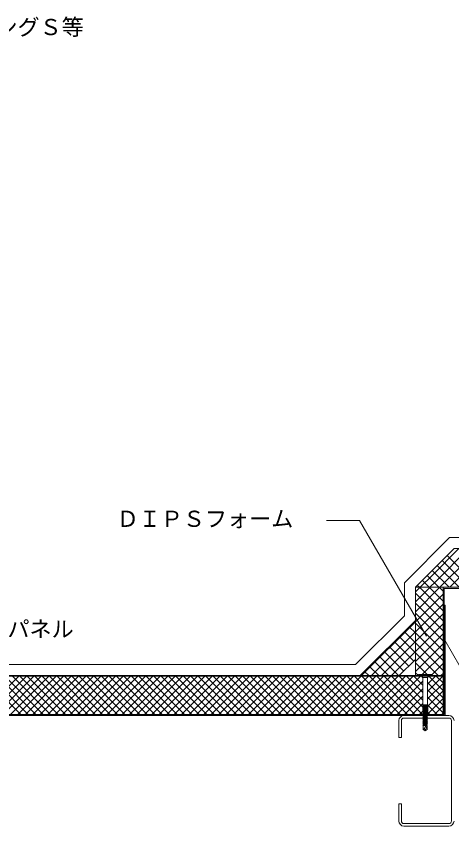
# Model space of a CAD drawing. Units: millimetres, scale not verified. Extents: x -1380 to 1380, y -955 to 955.
# Drawn here: x -147 to 248, y -431 to 303 of the extents above; entities that cross this region are included whole.
import ezdxf
from ezdxf.enums import TextEntityAlignment as Align

# ---------------------------------------------------------------- set-up
doc = ezdxf.new("R2010")
doc.units = ezdxf.units.MM
doc.header["$LTSCALE"] = 3
for name, color, linetype, lineweight in [('0-1_BOUSUI', 1, 'Continuous', 18), ('0-2_MOJI', 7, 'Continuous', 18), ('0-3_HATCH', 9, 'Continuous', 18), ('0-4_KANAMONO', 5, 'Continuous', 18), ('0-5_KANAMONO_SCREW', 4, 'Continuous', 18), ('0-7_doubuti', 5, 'Continuous', 18), ('0-A_dannnetu', 6, 'Continuous', 18), ('0-C_ZATU', 6, 'Continuous', 18)]:
    doc.layers.add(name, color=color, linetype=linetype, lineweight=lineweight)
doc.styles.add('ＭＳ ゴシック', font='')
doc.styles.get('ＭＳ ゴシック').set_extended_font_data('MS Gothic')

msp = doc.modelspace()

# ---------------------------------------------------------------- linework, layer by layer
at = {"layer": '0-1_BOUSUI'}
for points in [[(-709.446, 155.371), (-585.49, 155.371), (-544.046, 114.528), (-544.046, 94.655), (-545.046, 90.923), (-545.046, -239.8), (-500.904, -283.943), (160.812, -283.943)], [(160.812, -283.943), (204.954, -239.8), (204.954, -209.886), (245.812, -169.029), (899.957, -169.029)]]:
    msp.add_lwpolyline(points, dxfattribs=at)
at = {"layer": '0-2_MOJI'}
for points in [[(224.916, -258.303), (164.379, -153.448), (134.291, -153.448)], [(389.401, -430.676), (338.963, -430.676), (241.495, -261.856)]]:
    msp.add_lwpolyline(points, dxfattribs=at)
at = {"layer": '0-3_HATCH'}
for p, q in [((237.139, -214.029), (272.139, -179.029)), ((246.119, -214.029), (281.119, -179.029)), ((263.427, -214.029), (239.191, -189.792)), ((272.408, -214.029), (243.681, -185.302)), ((254.447, -214.029), (234.7, -194.282)), ((245.467, -214.029), (230.21, -198.772)), ((218.526, -214.029), (216.74, -212.243)), ((227.506, -214.029), (221.23, -207.752)), ((214.954, -218.255), (219.18, -214.029)), ((214.954, -227.235), (228.161, -214.029)), ((214.954, -236.215), (237.141, -214.029)), ((239.954, -244.435), (214.954, -219.435)), ((239.954, -235.455), (218.528, -214.029)), ((239.954, -226.475), (227.508, -214.029)), ((239.954, -217.494), (236.488, -214.029)), ((214.954, -245.196), (239.954, -220.196)), ((239.954, -253.415), (214.954, -228.415)), ((214.954, -254.176), (239.954, -229.176)), ((239.954, -262.396), (214.954, -237.396)), ((214.954, -263.156), (239.954, -238.156)), ((166.205, -293.943), (214.954, -245.194)), ((214.954, -246.378), (213.736, -245.16)), ((239.954, -271.376), (214.954, -246.376)), ((214.954, -272.136), (239.954, -247.136)), ((175.186, -293.943), (214.954, -254.174)), ((214.954, -264.338), (204.756, -254.14)), ((214.954, -255.358), (209.246, -249.65)), ((239.954, -280.356), (214.954, -255.356)), ((214.954, -281.117), (239.954, -256.117)), ((184.166, -293.943), (214.954, -263.155)), ((213.454, -280.798), (195.776, -263.121)), ((214.954, -273.318), (200.266, -258.63)), ((208.963, -285.288), (191.286, -267.611)), ((239.954, -289.336), (214.954, -264.336)), ((214.954, -290.097), (239.954, -265.097)), ((199.657, -293.943), (182.306, -276.591)), ((204.473, -289.778), (186.796, -272.101)), ((193.146, -293.943), (214.954, -272.135)), ((235.58, -293.943), (214.954, -273.317)), ((221.089, -292.943), (239.954, -274.077)), ((181.697, -293.943), (173.325, -285.571)), ((190.677, -293.943), (177.815, -281.081)), ((225.6, -292.943), (214.954, -282.297)), ((229.815, -293.197), (239.954, -283.057)), ((172.716, -293.943), (168.835, -290.061)), ((217.619, -293.943), (214.954, -291.277)), ((238.049, -293.943), (239.954, -292.038)), ((-178.705, -329.034), (-144.113, -294.443)), ((-142.422, -329.034), (-177.014, -294.443)), ((-171.969, -329.034), (-137.378, -294.443)), ((-135.687, -329.034), (-170.278, -294.443)), ((-165.234, -329.034), (-130.643, -294.443)), ((-128.952, -329.034), (-163.543, -294.443)), ((-158.499, -329.034), (-123.908, -294.443)), ((-122.217, -329.034), (-156.808, -294.443)), ((-151.764, -329.034), (-117.173, -294.443)), ((-115.482, -329.034), (-150.073, -294.443)), ((-145.029, -329.034), (-110.437, -294.443)), ((-108.746, -329.034), (-143.338, -294.443)), ((-138.293, -329.034), (-103.702, -294.443)), ((-102.011, -329.034), (-136.602, -294.443)), ((-131.558, -329.034), (-96.967, -294.443)), ((-95.276, -329.034), (-129.867, -294.443)), ((-124.823, -329.034), (-90.232, -294.443)), ((-88.541, -329.034), (-123.132, -294.443)), ((-118.088, -329.034), (-83.497, -294.443)), ((-81.806, -329.034), (-116.397, -294.443)), ((-111.353, -329.034), (-76.761, -294.443)), ((-75.07, -329.034), (-109.662, -294.443)), ((-104.618, -329.034), (-70.026, -294.443)), ((-68.335, -329.034), (-102.927, -294.443)), ((-97.882, -329.034), (-63.291, -294.443)), ((-61.6, -329.034), (-96.191, -294.443)), ((-91.147, -329.034), (-56.556, -294.443)), ((-54.865, -329.034), (-89.456, -294.443)), ((-84.412, -329.034), (-49.821, -294.443)), ((-48.13, -329.034), (-82.721, -294.443)), ((-77.677, -329.034), (-43.085, -294.443)), ((-41.394, -329.034), (-75.986, -294.443)), ((-70.942, -329.034), (-36.35, -294.443)), ((-34.659, -329.034), (-69.251, -294.443)), ((-64.206, -329.034), (-29.615, -294.443)), ((-27.924, -329.034), (-62.515, -294.443)), ((-57.471, -329.034), (-22.88, -294.443)), ((-21.189, -329.034), (-55.78, -294.443)), ((-50.736, -329.034), (-16.145, -294.443)), ((-14.454, -329.034), (-49.045, -294.443)), ((-44.001, -329.034), (-9.41, -294.443)), ((-7.719, -329.034), (-42.31, -294.443)), ((-37.266, -329.034), (-2.674, -294.443)), ((-0.983, -329.034), (-35.575, -294.443)), ((-30.53, -329.034), (4.061, -294.443)), ((5.752, -329.034), (-28.839, -294.443)), ((-23.795, -329.034), (10.796, -294.443)), ((12.487, -329.034), (-22.104, -294.443)), ((-17.06, -329.034), (17.531, -294.443)), ((19.222, -329.034), (-15.369, -294.443)), ((-10.325, -329.034), (24.266, -294.443)), ((25.957, -329.034), (-8.634, -294.443)), ((-3.59, -329.034), (31.002, -294.443)), ((32.693, -329.034), (-1.899, -294.443)), ((3.146, -329.034), (37.737, -294.443)), ((39.428, -329.034), (4.837, -294.443)), ((9.881, -329.034), (44.472, -294.443)), ((46.163, -329.034), (11.572, -294.443)), ((16.616, -329.034), (51.207, -294.443)), ((52.898, -329.034), (18.307, -294.443)), ((23.351, -329.034), (57.942, -294.443)), ((59.633, -329.034), (25.042, -294.443)), ((30.086, -329.034), (64.678, -294.443)), ((66.369, -329.034), (31.777, -294.443)), ((36.822, -329.034), (71.413, -294.443)), ((73.104, -329.034), (38.513, -294.443)), ((43.557, -329.034), (78.148, -294.443)), ((79.839, -329.034), (45.248, -294.443)), ((50.292, -329.034), (84.883, -294.443)), ((86.574, -329.034), (51.983, -294.443)), ((57.027, -329.034), (91.618, -294.443)), ((93.309, -329.034), (58.718, -294.443)), ((63.762, -329.034), (98.354, -294.443)), ((100.045, -329.034), (65.453, -294.443)), ((70.497, -329.034), (105.089, -294.443)), ((106.78, -329.034), (72.188, -294.443)), ((77.233, -329.034), (111.824, -294.443)), ((113.515, -329.034), (78.924, -294.443)), ((83.968, -329.034), (118.559, -294.443)), ((120.25, -329.034), (85.659, -294.443)), ((90.703, -329.034), (125.294, -294.443)), ((126.985, -329.034), (92.394, -294.443)), ((97.438, -329.034), (132.029, -294.443)), ((133.721, -329.034), (99.129, -294.443)), ((104.173, -329.034), (138.765, -294.443)), ((140.456, -329.034), (105.864, -294.443)), ((110.909, -329.034), (145.5, -294.443)), ((147.191, -329.034), (112.6, -294.443)), ((117.644, -329.034), (152.235, -294.443)), ((153.926, -329.034), (119.335, -294.443)), ((124.379, -329.034), (158.97, -294.443)), ((160.661, -329.034), (126.07, -294.443)), ((131.114, -329.034), (165.705, -294.443)), ((167.396, -329.034), (132.805, -294.443)), ((137.849, -329.034), (172.441, -294.443)), ((174.132, -329.034), (139.54, -294.443)), ((144.585, -329.034), (179.176, -294.443)), ((180.867, -329.034), (146.276, -294.443)), ((151.32, -329.034), (185.911, -294.443)), ((187.602, -329.034), (153.011, -294.443)), ((158.055, -329.034), (192.646, -294.443)), ((194.337, -329.034), (159.746, -294.443)), ((164.79, -329.034), (199.381, -294.443)), ((201.072, -329.034), (166.481, -294.443)), ((171.525, -329.034), (206.117, -294.443)), ((207.808, -329.034), (173.216, -294.443)), ((178.261, -329.034), (212.852, -294.443)), ((214.543, -329.034), (179.952, -294.443)), ((184.996, -329.034), (219.587, -294.443)), ((221.278, -329.034), (186.687, -294.443)), ((191.731, -329.034), (221.69, -299.075)), ((221.54, -322.56), (193.422, -294.443)), ((221.69, -315.975), (200.157, -294.443)), ((221.69, -309.24), (206.892, -294.443)), ((221.69, -302.505), (213.628, -294.443)), ((221.69, -295.77), (220.363, -294.443)), ((225.94, -301.56), (233.057, -294.443)), ((225.94, -308.295), (239.793, -294.443)), ((239.954, -314.034), (225.94, -300.02)), ((239.954, -307.299), (227.17, -294.515)), ((239.954, -300.563), (233.833, -294.443)), ((198.466, -329.034), (221.69, -305.81)), ((225.94, -315.03), (239.954, -301.016)), ((239.954, -320.769), (225.94, -306.755)), ((226.09, -321.616), (239.954, -307.752)), ((205.201, -329.034), (221.69, -312.545)), ((225.457, -328.984), (239.954, -314.487)), ((239.954, -327.504), (225.94, -313.49)), ((211.937, -329.034), (221.69, -319.28)), ((234.748, -329.034), (225.94, -320.225)), ((232.142, -329.034), (239.954, -321.222)), ((218.672, -329.034), (221.54, -326.166)), ((228.013, -329.034), (225.422, -326.443)), ((238.877, -329.034), (239.954, -327.957))]:
    msp.add_line(p, q, dxfattribs=at)
for points in [[(219.179, -214.029), (230.01, -203.197), (254.179, -179.029)], [(228.159, -214.029), (233.297, -208.891), (263.159, -179.029)], [(236.487, -214.029), (235.958, -213.501), (225.72, -203.262)]]:
    msp.add_lwpolyline(points, dxfattribs=at)
at = {"layer": '0-4_KANAMONO'}
for p, q in [((204.554, -330.041), (245.354, -330.041)), ((245.354, -332.341), (204.554, -332.341)), ((247.654, -425.441), (247.654, -334.641)), ((204.554, -427.741), (245.354, -427.741)), ((245.354, -430.041), (204.554, -430.041))]:
    msp.add_line(p, q, dxfattribs=at)
msp.add_lwpolyline([(240.954, -329.034), (240.954, -215.029), (339.954, -215.029), (339.954, -214.029), (239.954, -214.029), (239.954, -329.034)], close=True, dxfattribs=at)
for points in [[(202.254, -334.641), (202.254, -350.041), (199.954, -350.041), (199.954, -334.641)], [(199.954, -425.441), (199.954, -410.041), (202.254, -410.041), (202.254, -425.441)]]:
    msp.add_lwpolyline(points, dxfattribs=at)
for centre, radius, start, end in [((204.554, -334.641), 4.6, 90, 180), ((204.554, -334.641), 2.3, 90, 180), ((245.354, -334.641), 4.6, 360, 90), ((245.354, -334.641), 2.3, 0, 90), ((204.554, -425.441), 4.6, 180, 270), ((204.554, -425.441), 2.3, 180, 270), ((245.354, -425.441), 2.3, 270, 0), ((245.354, -425.441), 4.6, 270, 0)]:
    msp.add_arc(centre, radius, start, end, dxfattribs=at)
at = {"layer": '0-5_KANAMONO_SCREW'}
for p, q in [((217.815, -292.943), (229.815, -292.943)), ((217.815, -292.943), (217.815, -293.943)), ((229.815, -292.943), (229.815, -293.943)), ((217.815, -293.943), (219.835, -293.943)), ((227.794, -293.943), (219.835, -293.943)), ((221.69, -295.643), (219.835, -293.943)), ((221.69, -320.443), (221.69, -295.643)), ((221.69, -295.643), (225.94, -295.643)), ((225.94, -295.643), (227.794, -293.943)), ((225.94, -320.443), (225.94, -295.643)), ((227.794, -293.943), (229.815, -293.943)), ((221.54, -326.443), (221.54, -320.443)), ((221.54, -320.443), (226.09, -320.443)), ((221.792, -326.443), (221.792, -320.443)), ((222.427, -326.443), (222.427, -320.443)), ((223.062, -326.443), (223.062, -320.443)), ((223.697, -326.443), (223.697, -320.443)), ((224.332, -326.443), (224.332, -320.443)), ((224.967, -326.443), (224.967, -320.443)), ((225.602, -326.443), (225.602, -320.443)), ((226.09, -326.443), (226.09, -320.443)), ((221.54, -326.443), (226.09, -326.443)), ((222.215, -326.943), (221.715, -326.443)), ((221.715, -327.643), (225.415, -326.543)), ((221.715, -327.643), (225.915, -327.043)), ((222.215, -328.143), (221.715, -327.643)), ((221.715, -328.843), (225.415, -327.743)), ((221.715, -328.843), (225.915, -328.243)), ((222.215, -329.343), (221.715, -328.843)), ((221.715, -330.043), (225.415, -328.943)), ((221.715, -330.043), (225.915, -329.443)), ((222.215, -326.943), (223.897, -326.443)), ((222.215, -326.943), (222.215, -327.494)), ((222.215, -328.143), (225.915, -327.043)), ((222.215, -328.143), (222.215, -328.694)), ((222.215, -329.343), (225.915, -328.243)), ((222.215, -329.343), (222.215, -329.894)), ((222.215, -330.543), (225.915, -329.443)), ((225.415, -326.443), (225.415, -326.543)), ((225.915, -327.043), (225.415, -326.543)), ((225.415, -327.191), (225.415, -327.743)), ((225.915, -328.243), (225.415, -327.743)), ((225.415, -328.391), (225.415, -328.943)), ((225.915, -329.443), (225.415, -328.943)), ((225.415, -329.591), (225.415, -330.143)), ((222.215, -330.543), (221.715, -330.043)), ((221.715, -331.243), (225.415, -330.143)), ((221.715, -331.243), (225.915, -330.643)), ((222.215, -331.743), (221.715, -331.243)), ((221.715, -332.443), (225.415, -331.343)), ((221.715, -332.443), (225.915, -331.843)), ((222.215, -332.943), (221.715, -332.443)), ((221.715, -333.643), (225.415, -332.543)), ((221.715, -333.643), (225.915, -333.043)), ((222.215, -334.143), (221.715, -333.643)), ((221.715, -334.843), (225.415, -333.743)), ((221.715, -334.843), (225.915, -334.243)), ((222.215, -335.343), (221.715, -334.843)), ((221.715, -336.043), (225.415, -334.943)), ((221.715, -336.043), (225.915, -335.443)), ((222.215, -336.543), (221.715, -336.043)), ((221.715, -337.243), (225.415, -336.143)), ((221.715, -337.243), (225.915, -336.643)), ((222.215, -337.743), (221.715, -337.243)), ((222.215, -330.543), (222.215, -331.094)), ((222.215, -331.743), (225.915, -330.643)), ((222.215, -331.743), (222.215, -332.294)), ((222.215, -332.943), (225.915, -331.843)), ((222.215, -332.943), (222.215, -333.494)), ((222.215, -334.143), (225.915, -333.043)), ((222.215, -334.143), (222.215, -334.694)), ((222.215, -335.343), (225.915, -334.243)), ((222.215, -335.343), (222.215, -335.894)), ((222.215, -336.543), (225.915, -335.443)), ((222.215, -336.543), (222.215, -337.094)), ((222.215, -337.743), (225.915, -336.643)), ((225.915, -330.643), (225.415, -330.143)), ((225.415, -330.791), (225.415, -331.343)), ((225.915, -331.843), (225.415, -331.343)), ((225.415, -331.991), (225.415, -332.543)), ((225.915, -333.043), (225.415, -332.543)), ((225.415, -333.191), (225.415, -333.743)), ((225.915, -334.243), (225.415, -333.743)), ((225.415, -334.391), (225.415, -334.943)), ((225.915, -335.443), (225.415, -334.943)), ((225.415, -335.591), (225.415, -336.143)), ((225.915, -336.643), (225.415, -336.143)), ((225.415, -336.791), (225.415, -337.343)), ((221.715, -338.443), (225.415, -337.343)), ((221.715, -338.443), (225.915, -337.843)), ((222.215, -338.943), (221.715, -338.443)), ((221.965, -338.943), (221.965, -342.647)), ((221.965, -338.943), (225.665, -338.943)), ((223.815, -343.943), (221.965, -342.647)), ((222.215, -337.743), (222.215, -338.294)), ((222.215, -338.943), (225.915, -337.843)), ((223.815, -343.943), (223.031, -341.824)), ((223.815, -343.943), (225.665, -338.943)), ((223.815, -343.943), (225.665, -342.647)), ((225.915, -337.843), (225.415, -337.343)), ((225.415, -337.991), (225.415, -338.943)), ((225.665, -338.943), (225.665, -342.647))]:
    msp.add_line(p, q, dxfattribs=at)
msp.add_lwpolyline([(240.954, -329.034), (240.954, -230.034), (241.954, -230.034), (241.954, -330.034), (-590.046, -330.034), (-590.046, -230.034), (-589.046, -230.034), (-589.046, -329.034)], close=True, dxfattribs=at)
for centre, radius, start, end in [((223.815, -343.943), 2.258, 110.30447, 145), ((227.16, -342.953), 4.28, 110.44093, 164.71229)]:
    msp.add_arc(centre, radius, start, end, dxfattribs=at)
at = {"layer": '0-7_doubuti'}
for p, q in [((138.489, -330.034), (138.489, -329.034)), ((218.489, -330.034), (-556.511, -330.034))]:
    msp.add_line(p, q, dxfattribs=at)
at = {"layer": '0-A_dannnetu'}
for p, q in [((214.954, -293.943), (214.954, -214.029)), ((214.954, -243.943), (164.954, -293.943)), ((214.954, -279.298), (200.309, -293.943))]:
    msp.add_line(p, q, dxfattribs=at)
msp.add_lwpolyline([(239.954, -214.029), (214.954, -214.029), (249.954, -179.029)], dxfattribs=at)
msp.add_lwpolyline([(214.954, -214.029), (249.954, -179.029), (899.957, -179.029), (899.957, -215.029), (339.954, -215.029), (339.954, -214.029)], close=True, dxfattribs=at)
at = {"layer": '0-C_ZATU'}
for p, q in [((239.954, -293.943), (-589.046, -293.943)), ((239.954, -294.443), (-589.046, -294.443)), ((239.954, -329.034), (239.954, -293.943)), ((-585.511, -329.034), (236.489, -329.034))]:
    msp.add_line(p, q, dxfattribs=at)

# ---------------------------------------------------------------- texts
at = {"layer": '0-2_MOJI', "style": 'ＭＳ ゴシック'}
for s, p in [('アルミ笠木（別途）：ライナーコーピングＳ等', (-505.384, 281.118)), ('ＤＩＰＳフォーム', (-55.655, -163.757)), ('ＹＰパネル', (-194.547, -263.473))]:
    msp.add_text(s, height=14.66, dxfattribs=at).set_placement(p, align=Align.BOTTOM_LEFT)

doc.saveas('drawing.dxf')
